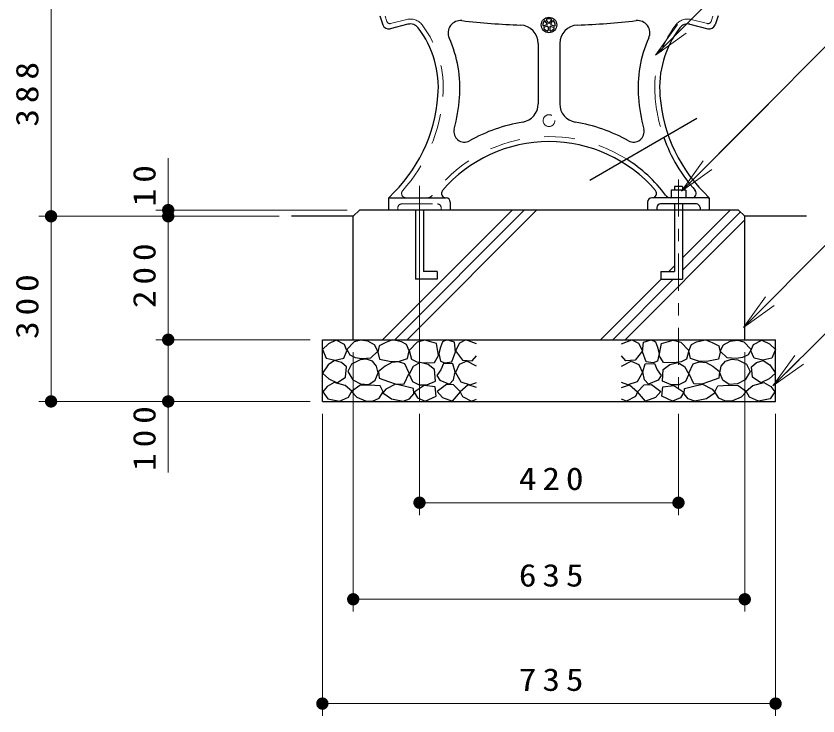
# Model space of a CAD drawing. Units: millimetres on the paper, scale 1:20. Extents: x -365 to 12, y -47 to 257.
# Drawn here: x -139 to -74, y 73.4 to 130.1 of the extents above; entities that cross this region are included whole.
import ezdxf

# ---------------------------------------------------------------- set-up
doc = ezdxf.new("R2010")
doc.units = ezdxf.units.MM
doc.linetypes.add('USER1', pattern=[4.5, 2.5, -2])
doc.linetypes.add('USER2', pattern=[6, 3, -1, 1, -1])
doc.layers.add('LY_1', color=7, linetype='Continuous', lineweight=25)
doc.styles.add('ＭＳ ゴシック', font='')
doc.styles.get('ＭＳ ゴシック').set_extended_font_data('MS Gothic')

# ---------------------------------------------------------------- blocks, each defined once
blk = doc.blocks.new('filled_dot')
at = {"color": 0, "linetype": 'Continuous', "lineweight": -2, "const_width": 1.25}
blk.add_lwpolyline([(-0.625, 0, 1), (0.625, 0, 1)], format="xyb", close=True, dxfattribs=at)

msp = doc.modelspace()

# ---------------------------------------------------------------- linework, layer by layer
at = {"layer": 'LY_1', "lineweight": 13}
for p, q in [((-136.156, 113.853), (-136.156, 133.25)), ((-87.137, 126.912), (-85.369, 129.387)), ((-87.137, 126.912), (-85.016, 129.034)), ((-84.662, 128.68), (-87.137, 126.912)), ((-126.656, 113.853), (-126.656, 118.567)), ((-85.04, 115.878), (-83.276, 118.356)), ((-85.04, 115.878), (-82.922, 118.003)), ((-82.567, 117.65), (-85.04, 115.878)), ((-106.281, 116.311), (-106.281, 98.853)), ((-117.656, 113.853), (-137.156, 113.853)), ((-136.156, 98.853), (-136.156, 113.853)), ((-112.156, 114.353), (-127.656, 114.353)), ((-126.656, 103.853), (-126.656, 113.853)), ((-109.272, 103.853), (-98.772, 114.353)), ((-108.282, 103.853), (-97.782, 114.353)), ((-107.292, 103.853), (-96.792, 114.353)), ((-84.964, 110.483), (-81.094, 114.353)), ((-84.964, 109.493), (-80.255, 114.202)), ((-89.614, 103.853), (-79.906, 113.561)), ((-91.594, 103.853), (-86.695, 108.752)), ((-90.604, 103.853), (-85.705, 108.752)), ((-80.002, 104.854), (-78.234, 107.328)), ((-80.002, 104.854), (-77.88, 106.975)), ((-77.527, 106.621), (-80.002, 104.854)), ((-115.156, 103.853), (-127.656, 103.853)), ((-126.656, 93.083), (-126.656, 103.853)), ((-111.656, 102.853), (-111.656, 81.825)), ((-79.906, 102.853), (-79.906, 81.825)), ((-77.629, 100.109), (-75.858, 102.582)), ((-77.629, 100.109), (-75.505, 102.228)), ((-75.152, 101.874), (-77.629, 100.109)), ((-115.156, 98.853), (-137.156, 98.853)), ((-114.156, 97.853), (-114.156, 73.372)), ((-106.281, 97.853), (-106.281, 89.647)), ((-85.281, 97.853), (-85.281, 89.647)), ((-77.406, 97.853), (-77.406, 73.372)), ((-85.281, 90.647), (-106.281, 90.647)), ((-79.906, 82.825), (-111.656, 82.825)), ((-77.406, 74.372), (-114.156, 74.372))]:
    msp.add_line(p, q, dxfattribs=at)
at = {"layer": 'LY_1', "color": 4}
for p, q in [((-109.504, 130.09), (-109.254, 129.365)), ((-82.058, 130.09), (-82.308, 129.365)), ((-107.214, 129.407), (-108.659, 129.043)), ((-84.349, 129.407), (-82.903, 129.043)), ((-96.656, 127.842), (-96.656, 122.959)), ((-94.906, 127.842), (-94.906, 122.959)), ((-108.781, 115.309), (-108.781, 114.353)), ((-108.681, 115.353), (-104.131, 115.353)), ((-82.881, 115.353), (-87.399, 115.353)), ((-82.781, 115.309), (-82.781, 114.353)), ((-103.781, 115.003), (-103.781, 114.353)), ((-87.781, 115.003), (-87.781, 114.353)), ((-87.031, 114.553), (-87.031, 114.353)), ((-83.831, 114.853), (-86.731, 114.853)), ((-83.531, 114.553), (-83.531, 114.353)), ((-111.656, 113.853), (-116.656, 113.853)), ((-111.656, 113.853), (-111.156, 114.353)), ((-111.656, 103.853), (-111.656, 113.853)), ((-80.406, 114.353), (-111.156, 114.353)), ((-80.406, 114.353), (-79.906, 113.853)), ((-74.906, 113.853), (-79.906, 113.853)), ((-79.906, 103.853), (-79.906, 113.853)), ((-114.156, 98.853), (-114.156, 103.853)), ((-114.156, 103.853), (-77.406, 103.853)), ((-77.406, 98.853), (-77.406, 103.853)), ((-114.156, 98.853), (-77.406, 98.853))]:
    msp.add_line(p, q, dxfattribs=at)
at = {"layer": 'LY_1', "linetype": 'USER1', "lineweight": 13}
for p, q in [((-109.075, 130.074), (-108.921, 129.626)), ((-82.487, 130.074), (-82.642, 129.626)), ((-107.311, 129.795), (-108.623, 129.465)), ((-84.251, 129.795), (-82.939, 129.465)), ((-108.031, 114.553), (-108.031, 114.353)), ((-107.731, 114.853), (-104.831, 114.853)), ((-104.531, 114.553), (-104.531, 114.353))]:
    msp.add_line(p, q, dxfattribs=at)
at = {"layer": 'LY_1'}
for p, q in [((-95.933, 129.456), (-96.078, 129.656)), ((-95.832, 129.529), (-95.977, 129.729)), ((-95.73, 129.529), (-95.585, 129.729)), ((-95.629, 129.455), (-95.484, 129.655)), ((-95.964, 129.359), (-96.199, 129.283)), ((-95.925, 129.24), (-96.161, 129.164)), ((-95.844, 129.181), (-95.844, 128.934)), ((-95.719, 129.181), (-95.719, 128.934)), ((-95.637, 129.24), (-95.402, 129.164)), ((-95.598, 129.359), (-95.363, 129.283)), ((-85.04, 115.878), (-77.969, 122.949)), ((-92.477, 116.777), (-83.794, 121.79)), ((-85.886, 115.968), (-85.886, 115.353)), ((-84.676, 115.968), (-85.886, 115.968)), ((-85.599, 116.252), (-85.599, 115.968)), ((-84.964, 116.252), (-85.599, 116.252)), ((-84.964, 116.252), (-84.964, 115.968)), ((-84.676, 115.968), (-84.676, 115.353)), ((-85.599, 114.853), (-85.599, 109.387)), ((-84.964, 114.853), (-84.964, 108.752)), ((-106.599, 114.353), (-106.599, 108.752)), ((-105.964, 114.353), (-105.964, 109.387)), ((-104.849, 109.387), (-105.964, 109.387)), ((-104.849, 109.387), (-104.849, 108.752)), ((-86.714, 109.387), (-86.714, 108.752)), ((-86.714, 109.387), (-85.599, 109.387)), ((-86.06, 109.387), (-85.599, 109.848)), ((-104.849, 108.752), (-106.599, 108.752)), ((-86.714, 108.752), (-84.964, 108.752))]:
    msp.add_line(p, q, dxfattribs=at)
at = {"layer": 'LY_1', "linetype": 'USER2', "lineweight": 13}
msp.add_line((-85.281, 116.824), (-85.281, 98.853), dxfattribs=at)
at = {"layer": 'LY_1', "lineweight": 13}
for points in [[(-87.137, 126.912), (-72.995, 141.054), (-39.962, 141.054)], [(-85.04, 115.878), (-72.98, 127.974), (-42.767, 127.974)], [(-80.002, 104.854), (-72.995, 111.86), (-54.724, 111.86)], [(-77.629, 100.109), (-72.937, 104.788), (-66.724, 104.788)]]:
    msp.add_lwpolyline(points, dxfattribs=at)
at = {"layer": 'LY_1'}
for points in [[(-113.034, 103.823), (-113.667, 103.522), (-114.143, 103.047), (-113.842, 102.35), (-113.113, 102.207), (-112.416, 102.366), (-112.162, 102.952), (-112.352, 103.459)], [(-111.062, 103.828), (-111.59, 103.693), (-112.171, 103.057), (-111.941, 102.638), (-111.484, 102.401), (-110.968, 102.328), (-110.225, 102.395), (-109.657, 102.936), (-109.941, 103.436), (-110.474, 103.746)], [(-108.472, 103.838), (-109.009, 103.614), (-109.554, 103.346), (-109.671, 102.845), (-109.537, 102.281), (-108.713, 102.12), (-107.988, 102.075), (-107.263, 102.334), (-107.111, 102.943), (-107.344, 103.453), (-107.747, 103.677)], [(-105.852, 103.812), (-106.482, 103.651), (-107.113, 102.983), (-106.927, 102.266), (-106.487, 102.05), (-105.926, 101.982), (-105.061, 102.007), (-104.727, 102.575), (-104.912, 103.54)], [(-104.579, 103.262), (-104.715, 102.739), (-104.588, 102.107), (-104.218, 101.981), (-103.668, 102.071), (-103.361, 102.883), (-103.442, 103.642), (-104.056, 103.849), (-104.408, 103.669)], [(-86.983, 103.262), (-86.848, 102.739), (-86.974, 102.107), (-87.344, 101.981), (-87.894, 102.071), (-88.201, 102.883), (-88.12, 103.642), (-87.506, 103.849), (-87.154, 103.669)], [(-85.711, 103.812), (-85.08, 103.651), (-84.45, 102.983), (-84.635, 102.266), (-85.075, 102.05), (-85.636, 101.982), (-86.502, 102.007), (-86.835, 102.575), (-86.65, 103.54)], [(-83.091, 103.838), (-82.554, 103.614), (-82.008, 103.346), (-81.891, 102.845), (-82.026, 102.281), (-82.849, 102.12), (-83.574, 102.075), (-84.299, 102.334), (-84.451, 102.943), (-84.218, 103.453), (-83.816, 103.677)], [(-80.5, 103.828), (-79.973, 103.693), (-79.392, 103.057), (-79.621, 102.638), (-80.079, 102.401), (-80.594, 102.328), (-81.338, 102.395), (-81.905, 102.936), (-81.621, 103.436), (-81.088, 103.746)], [(-78.529, 103.823), (-77.895, 103.522), (-77.42, 103.047), (-77.721, 102.35), (-78.449, 102.207), (-79.146, 102.366), (-79.4, 102.952), (-79.21, 103.459)], [(-113.16, 102.176), (-113.699, 101.827), (-114.143, 101.146), (-113.636, 100.686), (-112.97, 100.37), (-112.273, 100.813), (-112.194, 101.653), (-112.602, 102.015)], [(-111.698, 100.611), (-111.076, 100.266), (-110.4, 100.219), (-109.887, 100.581), (-109.643, 101.179), (-109.755, 101.716), (-110.103, 102.125), (-110.569, 102.289), (-111.103, 102.233), (-111.793, 101.864), (-112.09, 101.287)], [(-79.865, 100.611), (-80.486, 100.266), (-81.162, 100.219), (-81.675, 100.581), (-81.919, 101.179), (-81.807, 101.716), (-81.459, 102.125), (-80.993, 102.289), (-80.459, 102.233), (-79.769, 101.864), (-79.473, 101.287)], [(-78.402, 102.176), (-77.863, 101.827), (-77.42, 101.146), (-77.927, 100.686), (-78.592, 100.37), (-79.289, 100.813), (-79.368, 101.653), (-78.96, 102.015)], [(-108.522, 102.007), (-109.076, 101.71), (-109.603, 101.291), (-109.549, 100.737), (-108.806, 100.467), (-108.17, 100.25), (-107.522, 100.277), (-107.116, 101.142), (-107.468, 101.899), (-107.971, 102.064)], [(-106.238, 102), (-106.782, 101.691), (-107.116, 101.072), (-106.844, 100.454), (-106.319, 100.206), (-105.682, 100.207), (-104.989, 100.504), (-105.051, 101.431), (-105.574, 101.853)], [(-104.326, 101.93), (-104.561, 101.411), (-104.883, 100.954), (-104.623, 100.583), (-103.844, 100.249), (-103.517, 100.61), (-103.387, 101.238), (-103.572, 101.893)], [(-87.236, 101.93), (-87.001, 101.411), (-86.679, 100.954), (-86.939, 100.583), (-87.718, 100.249), (-88.045, 100.61), (-88.175, 101.238), (-87.99, 101.893)], [(-85.324, 102), (-84.78, 101.691), (-84.447, 101.072), (-84.719, 100.454), (-85.244, 100.206), (-85.881, 100.207), (-86.573, 100.504), (-86.511, 101.431), (-85.988, 101.853)], [(-83.041, 102.007), (-82.486, 101.71), (-81.959, 101.291), (-82.013, 100.737), (-82.757, 100.467), (-83.392, 100.25), (-84.041, 100.277), (-84.446, 101.142), (-84.095, 101.899), (-83.591, 102.064)], [(-113.201, 100.379), (-113.77, 100.06), (-114.108, 99.637), (-113.705, 99.071), (-112.762, 98.868), (-112.046, 99.187), (-111.773, 99.692), (-112.312, 100.148)], [(-110.346, 100.172), (-111.13, 100.131), (-111.792, 99.658), (-111.36, 99.199), (-110.671, 98.888), (-110.105, 98.88), (-109.562, 99.104), (-109.224, 99.631), (-109.481, 100.118)], [(-108.231, 100.263), (-109.001, 99.844), (-109.244, 99.547), (-108.555, 99.061), (-107.609, 98.871), (-107.079, 99.055), (-106.731, 99.48), (-106.758, 99.898), (-107.623, 100.128)], [(-105.909, 100.155), (-106.712, 99.599), (-106.454, 99.155), (-105.81, 98.882), (-104.932, 99.29), (-105.019, 100.032)], [(-104.092, 100.219), (-104.858, 99.651), (-104.413, 99.181), (-103.597, 98.872), (-102.967, 99.626), (-103.511, 100.195)], [(-87.471, 100.219), (-86.704, 99.651), (-87.149, 99.181), (-87.965, 98.872), (-88.596, 99.626), (-88.052, 100.195)], [(-85.653, 100.155), (-84.85, 99.599), (-85.108, 99.155), (-85.752, 98.882), (-86.63, 99.29), (-86.544, 100.032)], [(-83.331, 100.263), (-82.561, 99.844), (-82.318, 99.547), (-83.007, 99.061), (-83.953, 98.871), (-84.483, 99.055), (-84.831, 99.48), (-84.804, 99.898), (-83.94, 100.128)], [(-81.216, 100.172), (-80.432, 100.131), (-79.77, 99.658), (-80.202, 99.199), (-80.892, 98.888), (-81.457, 98.88), (-82, 99.104), (-82.338, 99.631), (-82.081, 100.118)], [(-78.361, 100.379), (-77.792, 100.06), (-77.454, 99.637), (-77.858, 99.071), (-78.8, 98.868), (-79.516, 99.187), (-79.789, 99.692), (-79.25, 100.148)]]:
    msp.add_lwpolyline(points, close=True, dxfattribs=at)
for points in [[(-101.656, 103.518), (-102.512, 103.835), (-103.05, 103.566), (-103.367, 102.964), (-102.781, 102.203), (-102.005, 102.14), (-101.656, 102.536)], [(-89.906, 103.518), (-89.051, 103.835), (-88.512, 103.566), (-88.195, 102.964), (-88.781, 102.203), (-89.558, 102.14), (-89.906, 102.536)], [(-101.672, 101.712), (-102.432, 102.108), (-103.066, 101.855), (-103.367, 101.205), (-102.924, 100.429), (-102.163, 100.191), (-101.672, 100.397)], [(-89.89, 101.712), (-89.13, 102.108), (-88.496, 101.855), (-88.195, 101.205), (-88.639, 100.429), (-89.399, 100.191), (-89.89, 100.397)], [(-101.656, 99.985), (-102.322, 100.191), (-102.971, 99.637), (-102.797, 99.241), (-102.068, 98.876), (-101.656, 99.035)], [(-89.906, 99.985), (-89.241, 100.191), (-88.591, 99.637), (-88.765, 99.241), (-89.494, 98.876), (-89.906, 99.035)]]:
    msp.add_lwpolyline(points, dxfattribs=at)
msp.add_circle((-95.781, 129.353), 0.625, dxfattribs=at)
at = {"layer": 'LY_1', "linetype": 'USER1', "lineweight": 13}
msp.add_circle((-95.781, 121.603), 0.477, dxfattribs=at)
for centre, radius, start, end in [((-108.684, 129.707), 0.25, 199.02547, 284.13803), ((-107.018, 128.632), 1.2, 37.20772, 104.13832), ((-84.544, 128.632), 1.2, 75.862, 142.79215), ((-82.878, 129.707), 0.25, 255.86196, 340.97451), ((-112.753, 124.278), 8.4, 355.16311, 37.20781), ((-78.81, 124.278), 8.4, 142.79213, 184.83686), ((-117.245, 124.552), 12.9, 318.10199, 355.64848), ((-74.317, 124.552), 12.9, 184.35149, 199.51763), ((-95.781, 108.503), 11.8, 57.85458, 143.30461), ((-107.383, 115.703), 0.35, 138.102, 270), ((-105.644, 115.853), 0.5, 270.00002, 323.30457), ((-107.731, 114.553), 0.3, 89.99998, 179.99996), ((-104.831, 114.553), 0.3, 0, 89.99998)]:
    msp.add_arc(centre, radius, start, end, dxfattribs=at)
at = {"layer": 'LY_1', "color": 4}
for centre, radius, start, end in [((-107.018, 128.632), 0.8, 37.2078, 104.13807), ((-102.959, 128.709), 1, 83.43214, 204.34526), ((-95.781, 191.047), 61.75, 263.43203, 267.84805), ((-95.781, 191.047), 61.75, 272.15193, 276.56795), ((-88.604, 128.709), 1, 335.65456, 96.56788), ((-84.544, 128.632), 0.8, 75.8619, 142.79215), ((-108.781, 129.528), 0.5, 199.02564, 284.13807), ((-112.753, 124.278), 8, 355.16311, 37.20783), ((-98.156, 127.842), 1.5, 0, 87.84811), ((-93.406, 127.842), 1.5, 92.15191, 179.99996), ((-78.81, 124.278), 8, 142.79213, 184.83686), ((-82.781, 129.528), 0.5, 255.86191, 340.97434), ((-112.753, 124.278), 9.75, 355.16311, 24.3454), ((-78.81, 124.278), 9.75, 155.65463, 184.83686), ((-117.245, 124.552), 12.5, 312.81863, 355.64848), ((-74.317, 124.552), 12.5, 184.35149, 227.18136), ((-117.245, 124.552), 14.25, 345.24669, 355.64848), ((-98.156, 122.959), 1.5, 279.32974, 0), ((-93.406, 122.959), 1.5, 179.99998, 260.67016), ((-74.317, 124.552), 14.25, 184.35149, 194.75329), ((-95.781, 108.503), 13.15, 99.32976, 119.34903), ((-95.781, 108.503), 13.15, 60.651, 80.67027), ((-102.643, 120.706), 0.85, 165.24673, 299.349), ((-88.919, 120.706), 0.85, 240.65105, 14.7532), ((-95.781, 108.503), 11.4, 40.66111, 139.33891), ((-74.317, 124.552), 12.9, 199.51763, 221.89797), ((-95.781, 108.503), 11.8, 36.69541, 57.85458), ((-104.163, 115.703), 0.35, 139.33888, 270), ((-87.399, 115.703), 0.35, 269.99996, 40.66109), ((-84.18, 115.703), 0.35, 269.99996, 41.89797), ((-108.681, 115.309), 0.1, 132.81853, 179.99996), ((-108.681, 115.253), 0.1, 89.99998, 179.99996), ((-104.131, 115.003), 0.35, 0, 89.99998), ((-87.431, 115.003), 0.35, 89.99998, 179.99996), ((-85.919, 115.853), 0.5, 216.69539, 269.99997), ((-82.881, 115.253), 0.1, 0, 89.99998), ((-82.881, 115.309), 0.1, 0, 47.18117), ((-86.731, 114.553), 0.3, 89.99998, 179.99996), ((-83.831, 114.553), 0.3, 0, 89.99998)]:
    msp.add_arc(centre, radius, start, end, dxfattribs=at)
at = {"layer": 'LY_1'}
for centre, radius, start, end in [((-95.781, 129.353), 0.5, 142.6017, 181.39829), ((-96.129, 129.619), 0.0625, 35.99997, 142.6029), ((-95.926, 129.766), 0.0625, 109.39896, 216.00208), ((-95.983, 129.419), 0.0625, 288.00166, 35.99998), ((-95.781, 129.353), 0.5, 70.60171, 109.39831), ((-95.781, 129.566), 0.0625, 216.00166, 323.99998), ((-95.579, 129.419), 0.0625, 144.00166, 251.99997), ((-95.636, 129.766), 0.0625, 323.99997, 70.6029), ((-95.434, 129.619), 0.0625, 37.39897, 144.00208), ((-95.781, 129.353), 0.5, 358.60172, 37.39831), ((-96.218, 129.342), 0.0625, 181.39897, 288.0021), ((-96.141, 129.105), 0.0625, 107.99996, 214.6029), ((-95.781, 129.353), 0.5, 214.60172, 253.39831), ((-95.906, 129.181), 0.0625, 0.00165, 107.99998), ((-95.906, 128.934), 0.0625, 253.39896, 0.0021), ((-95.656, 128.934), 0.0625, 179.99998, 286.60291), ((-95.656, 129.181), 0.0625, 72.00166, 179.99996), ((-95.781, 129.353), 0.5, 286.60172, 325.39832), ((-95.421, 129.105), 0.0625, 325.39898, 72.00209), ((-95.344, 129.342), 0.0625, 251.99998, 358.60291)]:
    msp.add_arc(centre, radius, start, end, dxfattribs=at)

# ---------------------------------------------------------------- block references
at = {"layer": 'LY_1', "lineweight": 13, "xscale": 0.4, "yscale": 0.4}
for p, rotation in [((-126.656, 114.353), 270), ((-136.156, 113.853), 270), ((-126.656, 113.853), 270), ((-126.656, 103.853), 270), ((-136.156, 98.853), 90), ((-126.656, 98.853), 90), ((-85.281, 90.647), 180), ((-79.906, 82.825), 180), ((-77.406, 74.372), 180)]:
    msp.add_blockref('filled_dot', p, dxfattribs=dict(at, rotation=rotation))
for p in [(-106.281, 90.647), (-111.656, 82.825), (-114.156, 74.372)]:
    msp.add_blockref('filled_dot', p, dxfattribs=at)

# ---------------------------------------------------------------- texts
at = {"layer": 'LY_1', "char_height": 1.833, "attachment_point": 8, "rotation": 90, "style": 'ＭＳ ゴシック'}
for s, insert in [('\\T1.33;\\W1.15;388', (-137.156, 123.968)), ('\\T1.34;\\W1.15;10', (-127.656, 116.567)), ('\\T1.33;\\W1.15;200', (-127.656, 109.27)), ('\\T1.33;\\W1.15;300', (-137.156, 106.77)), ('\\T1.33;\\W1.15;100', (-127.656, 96.083))]:
    msp.add_mtext(s, dxfattribs=dict(at, insert=insert))
at = {"layer": 'LY_1', "char_height": 1.833, "attachment_point": 8, "style": 'ＭＳ ゴシック'}
for s, insert in [('\\T1.33;\\W1.15;420', (-95.366, 91.647)), ('\\T1.33;\\W1.15;635', (-95.364, 83.825)), ('\\T1.33;\\W1.15;735', (-95.364, 75.372))]:
    msp.add_mtext(s, dxfattribs=dict(at, insert=insert))

doc.saveas('drawing.dxf')
